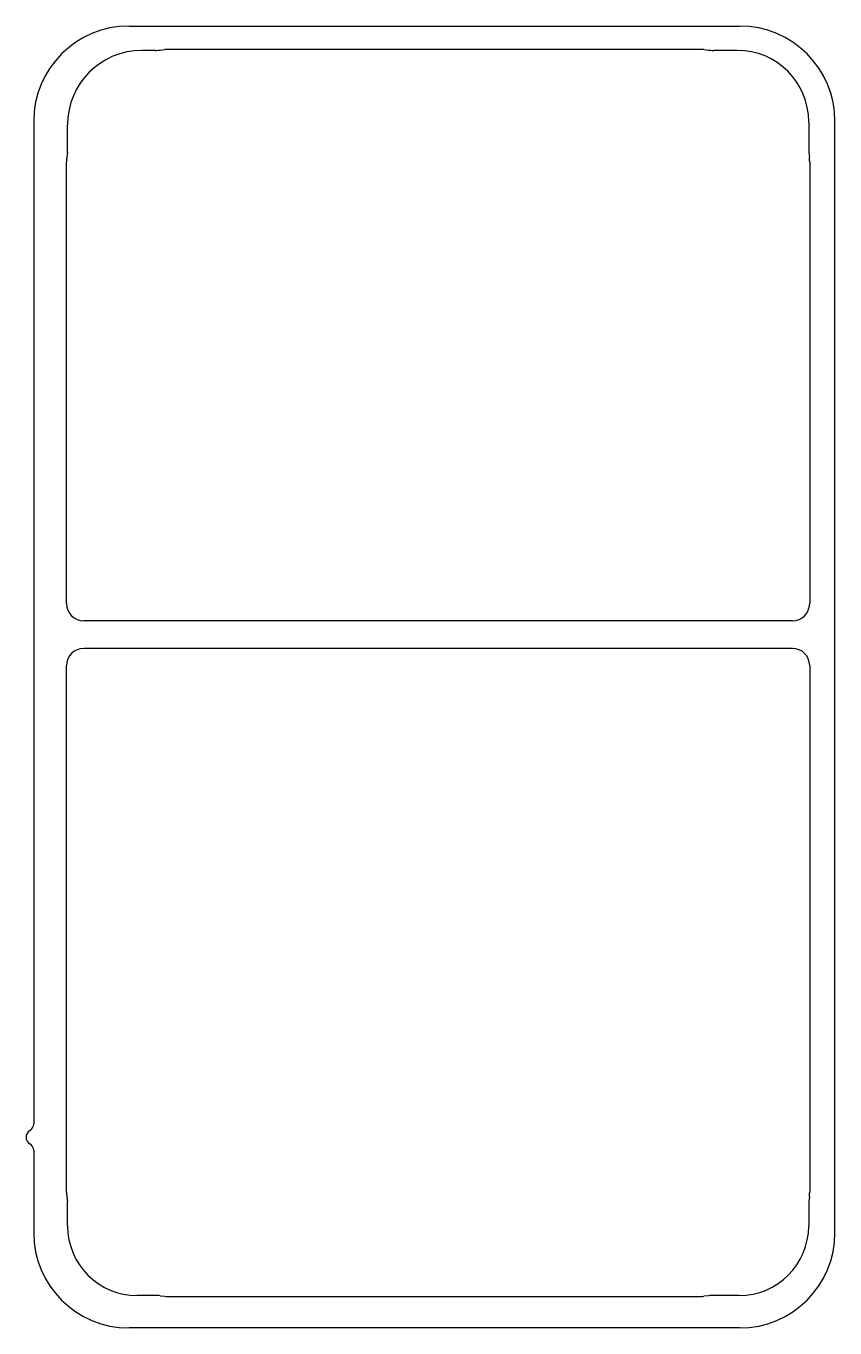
# Model space of a CAD drawing. Header units: metres. Extents: x -1 to 84, y 0 to 136.
import ezdxf

# ---------------------------------------------------------------- set-up
doc = ezdxf.new("R2010")
doc.units = ezdxf.units.M

msp = doc.modelspace()

# ---------------------------------------------------------------- linework, layer by layer
for p, q in [((10, 136.5), (74, 136.5)), ((12.75, 133.95), (11.35, 133.95)), ((11.35, 133.95), (11.35, 133.95)), ((12.75, 133.95), (12.75, 133.95)), ((13.25, 133.97), (13.75, 134.03)), ((13.25, 133.97), (13.25, 133.97)), ((13.75, 134.03), (13.75, 134.03)), ((69.75, 134.05), (14.25, 134.05)), ((70.25, 134.03), (70.75, 133.97)), ((70.25, 134.03), (70.25, 134.03)), ((70.75, 133.97), (70.75, 133.97)), ((73.75, 133.95), (71.25, 133.95)), ((0, 126.5), (0, 21.39)), ((0, 126.5), (0, 126.5)), ((3.55, 123.75), (3.55, 126.15)), ((81.25, 126.45), (81.25, 123.75)), ((84, 24.39), (84, 126.5)), ((84, 126.5), (84, 126.5)), ((3.53, 123.25), (3.47, 122.75)), ((3.53, 123.25), (3.53, 123.25)), ((81.27, 123.25), (81.33, 122.75)), ((81.27, 123.25), (81.27, 123.25)), ((3.45, 75.95), (3.45, 122.25)), ((3.47, 122.75), (3.47, 122.75)), ((81.33, 122.75), (81.33, 122.75)), ((81.35, 122.25), (81.35, 75.95)), ((79.55, 74.15), (5.25, 74.15)), ((79.55, 71.25), (5.25, 71.25)), ((3.45, 14.25), (3.45, 69.45)), ((81.35, 69.45), (81.35, 14.25)), ((84, 10), (84, 24.39)), ((-0.4, 20.69), (-0.4, 20.69)), ((-0.4, 19.31), (-0.4, 19.31)), ((0, 18.61), (0, 10)), ((3.47, 13.75), (3.53, 13.25)), ((3.47, 13.75), (3.47, 13.75)), ((81.33, 13.75), (81.27, 13.25)), ((81.33, 13.75), (81.33, 13.75)), ((3.53, 13.25), (3.53, 13.25)), ((3.55, 10.7), (3.55, 12.75)), ((81.25, 12.75), (81.25, 10.7)), ((81.27, 13.25), (81.27, 13.25)), ((0, 10), (0, 10)), ((3.55, 10.7), (3.55, 10.7)), ((12.75, 3.4), (10.85, 3.4)), ((10.85, 3.4), (10.85, 3.4)), ((13.25, 3.38), (13.75, 3.32)), ((13.25, 3.38), (13.25, 3.38)), ((13.75, 3.32), (13.75, 3.32)), ((14.25, 3.3), (69.75, 3.3)), ((14.25, 3.3), (14.25, 3.3)), ((70.75, 3.38), (70.25, 3.32)), ((70.25, 3.32), (70.25, 3.32)), ((70.75, 3.38), (70.75, 3.38)), ((73.95, 3.4), (71.25, 3.4)), ((74, 0), (10, 0)), ((10, 0), (10, 0))]:
    msp.add_line(p, q)
for centre, radius, start, end in [((10, 126.5), 10, 90, 180), ((74, 126.5), 10, 0, 90), ((11.35, 126.15), 7.8, 90, 180), ((12.75, 138.95), 5, 270, 275.7106), ((14.25, 129.05), 5, 90, 95.7106), ((69.75, 129.05), 5, 84.2894, 90), ((71.25, 138.95), 5, 264.2894, 270), ((73.75, 126.45), 7.5, 0, 90), ((-1.45, 123.75), 5, 354.2894, 0), ((86.25, 123.75), 5, 180, 185.7106), ((8.45, 122.25), 5, 174.2894, 180), ((76.35, 122.25), 5, 0, 5.7106), ((5.25, 75.95), 1.8, 180, 270), ((79.55, 75.95), 1.8, 270, 0), ((5.25, 69.45), 1.8, 90, 180), ((79.55, 69.45), 1.8, 0, 90), ((0, 20), 0.8, 120, 240), ((-0.8, 21.39), 0.8, 300, 0), ((-0.8, 18.61), 0.8, 0, 60), ((8.45, 14.25), 5, 180, 185.7106), ((76.35, 14.25), 5, 354.2894, 0), ((-1.45, 12.75), 5, 0, 5.7106), ((86.25, 12.75), 5, 174.2894, 180), ((10, 10), 10, 180, 270), ((10.85, 10.7), 7.3, 180, 270), ((73.95, 10.7), 7.3, 270, 0), ((74, 10), 10, 270, 0), ((12.75, -1.6), 5, 84.2894, 90), ((14.25, 8.3), 5, 264.2894, 270), ((69.75, 8.3), 5, 270, 275.7106), ((71.25, -1.6), 5, 90, 95.7106)]:
    msp.add_arc(centre, radius, start, end)

doc.saveas('drawing.dxf')
